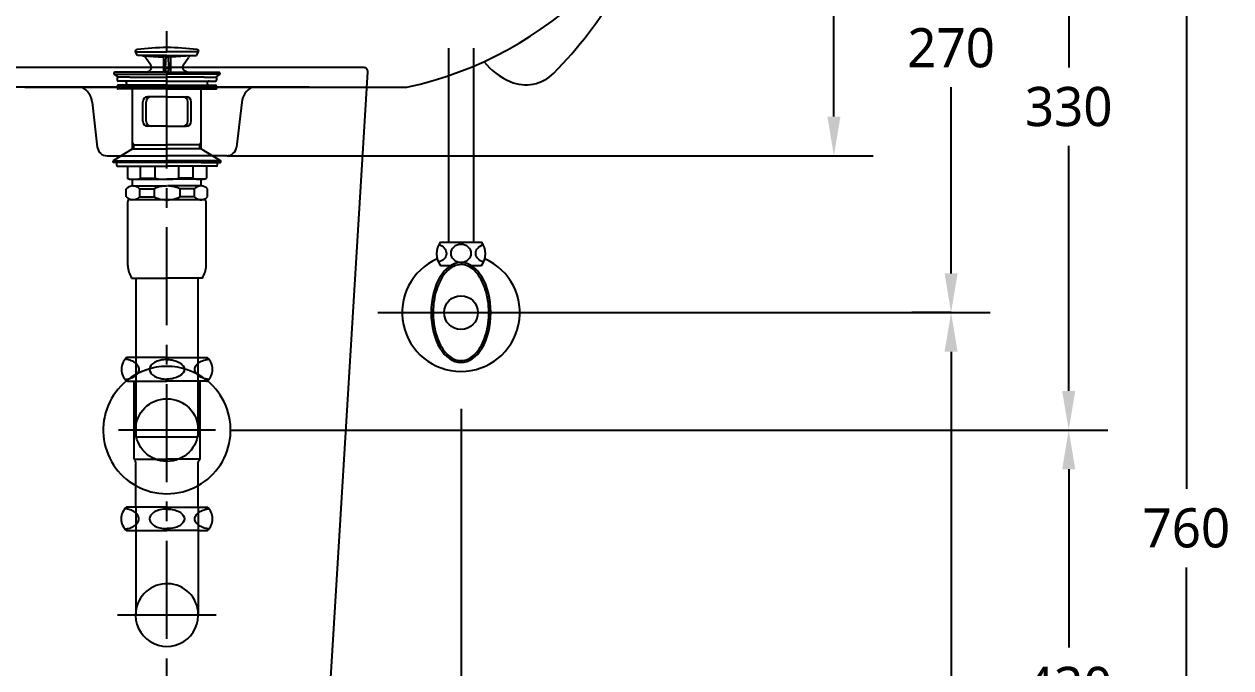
# Model space of a CAD drawing. Extents: x 6362 to 12807, y 0 to 2100.
# Drawn here: x 7489 to 8104, y 418 to 746 of the extents above; entities that cross this region are included whole.
import ezdxf

# ---------------------------------------------------------------- set-up
doc = ezdxf.new("R2010")
doc.units = 0
doc.header["$LTSCALE"] = 20
doc.header["$MEASUREMENT"] = 0
doc.linetypes.add('CENTER', pattern=[2, 1.25, -0.25, 0.25, -0.25])
doc.layers.get('0').update_dxf_attribs({"linetype": 'CONTINUOUS'})
doc.layers.get('DEFPOINTS').update_dxf_attribs({"linetype": 'CONTINUOUS'})
for name, color, linetype in [('3', 3, 'CONTINUOUS'), ('4', 4, 'CONTINUOUS'), ('6', 6, 'CONTINUOUS'), ('7', 7, 'CONTINUOUS'), ('CENTER', 2, 'CENTER')]:
    doc.layers.add(name, color=color, linetype=linetype)
doc.styles.get("Standard").update_dxf_attribs({"font": 'NanumGothic.ttf'})
doc.dimstyles.get("Standard").update_dxf_attribs({"dimtxt": 2.5, "dimasz": 2, "dimexe": 2, "dimexo": 1, "dimgap": 1.5, "dimtad": 1, "dimdec": 0, "dimlfac": 10, "dimrnd": 0.5, "dimzin": 0, "dimdsep": 46, "dimtxsty": 'Standard', "dimcen": 0, "dimclrt": 2, "dimadec": 0, "dimazin": 0, "dimtfac": 1, "dimtdec": 0, "dimtmove": 0, "dimatfit": 3, "dimfxl": 1, "dimtolj": 1, "dimtzin": 0, "dimarcsym": 0})

# ---------------------------------------------------------------- blocks, each defined once
blk = doc.blocks.new('*D38')
at = {"color": 3, "lineweight": -2, "transparency": 16777216}
for p, q in [((8041.61, 869.14), (8101.61, 869.14)), ((8081.61, 849.14), (8081.61, 509.14)), ((8081.61, 129.14), (8081.61, 469.14)), ((8041.61, 109.14), (8101.61, 109.14))]:
    blk.add_line(p, q, dxfattribs=at)
at = {"color": 3, "transparency": 16777216}
for points in [[(8078.27, 849.14), (8084.94, 849.14), (8081.61, 869.14)], [(8078.27, 129.14), (8084.94, 129.14), (8081.61, 109.14)]]:
    blk.add_solid(points, dxfattribs=at)
at = {"layer": 'DEFPOINTS', "color": 0, "transparency": 16777216}
for p in [(8041.61, 869.14), (8041.61, 109.14), (8081.61, 109.14)]:
    blk.add_point(p, dxfattribs=at)
at = {"color": 2, "transparency": 16777216, "insert": (8081.61, 489.14), "char_height": 20, "attachment_point": 5}
blk.add_mtext('\\A1;760', dxfattribs=at)
blk = doc.blocks.new('*D39')
at = {"color": 3, "lineweight": -2, "transparency": 16777216}
for p, q in [((7594.12, 539.18), (8041.61, 539.18)), ((8021.61, 519.18), (8021.61, 428.25)), ((8021.61, 129.14), (8021.61, 388.25)), ((7861.62, 109.14), (8041.61, 109.14))]:
    blk.add_line(p, q, dxfattribs=at)
at = {"color": 3, "transparency": 16777216}
for points in [[(8018.27, 519.18), (8024.94, 519.18), (8021.61, 539.18)], [(8018.27, 129.14), (8024.94, 129.14), (8021.61, 109.14)]]:
    blk.add_solid(points, dxfattribs=at)
at = {"layer": 'DEFPOINTS', "color": 0, "transparency": 16777216}
for p in [(7594.12, 539.18), (7861.62, 109.14), (8021.61, 109.14)]:
    blk.add_point(p, dxfattribs=at)
at = {"color": 2, "transparency": 16777216, "insert": (8021.61, 408.25), "char_height": 20, "attachment_point": 5}
blk.add_mtext('\\A1;430', dxfattribs=at)
blk = doc.blocks.new('*D40')
at = {"color": 3, "lineweight": -2, "transparency": 16777216}
for p, q in [((7981.61, 869.14), (8041.61, 869.14)), ((8021.61, 849.14), (8021.61, 724.16)), ((8021.61, 559.18), (8021.61, 684.16)), ((7594.12, 539.18), (8041.61, 539.18))]:
    blk.add_line(p, q, dxfattribs=at)
at = {"color": 3, "transparency": 16777216}
for points in [[(8018.27, 849.14), (8024.94, 849.14), (8021.61, 869.14)], [(8018.27, 559.18), (8024.94, 559.18), (8021.61, 539.18)]]:
    blk.add_solid(points, dxfattribs=at)
at = {"layer": 'DEFPOINTS', "color": 0, "transparency": 16777216}
for p in [(7981.61, 869.14), (7594.12, 539.18), (8021.61, 539.18)]:
    blk.add_point(p, dxfattribs=at)
at = {"color": 2, "transparency": 16777216, "insert": (8021.61, 704.16), "char_height": 20, "attachment_point": 5}
blk.add_mtext('\\A1;330', dxfattribs=at)
blk = doc.blocks.new('*D41')
at = {"color": 3, "lineweight": -2, "transparency": 16777216}
for p, q in [((7921.84, 869.14), (7981.61, 869.14)), ((7961.61, 849.14), (7961.61, 754.14)), ((7961.61, 619.14), (7961.61, 714.14)), ((7669.24, 599.14), (7981.61, 599.14))]:
    blk.add_line(p, q, dxfattribs=at)
at = {"color": 3, "transparency": 16777216}
for points in [[(7958.27, 849.14), (7964.94, 849.14), (7961.61, 869.14)], [(7958.27, 619.14), (7964.94, 619.14), (7961.61, 599.14)]]:
    blk.add_solid(points, dxfattribs=at)
at = {"layer": 'DEFPOINTS', "color": 0, "transparency": 16777216}
for p in [(7921.84, 869.14), (7669.24, 599.14), (7961.61, 599.14)]:
    blk.add_point(p, dxfattribs=at)
at = {"color": 2, "transparency": 16777216, "insert": (7961.61, 734.14), "char_height": 20, "attachment_point": 5}
blk.add_mtext('\\A1;270', dxfattribs=at)
blk = doc.blocks.new('*D42')
at = {"color": 3, "lineweight": -2, "transparency": 16777216}
for p, q in [((7821.84, 869.14), (7921.84, 869.14)), ((7901.84, 849.14), (7901.84, 794.14)), ((7901.84, 699.14), (7901.84, 754.14)), ((7592.16, 679.14), (7921.84, 679.14))]:
    blk.add_line(p, q, dxfattribs=at)
at = {"color": 3, "transparency": 16777216}
for points in [[(7898.51, 849.14), (7905.17, 849.14), (7901.84, 869.14)], [(7898.51, 699.14), (7905.17, 699.14), (7901.84, 679.14)]]:
    blk.add_solid(points, dxfattribs=at)
at = {"layer": 'DEFPOINTS', "color": 0, "transparency": 16777216}
for p in [(7821.84, 869.14), (7592.16, 679.14), (7901.84, 679.14)]:
    blk.add_point(p, dxfattribs=at)
at = {"color": 2, "transparency": 16777216, "insert": (7901.84, 774.14), "char_height": 20, "attachment_point": 5}
blk.add_mtext('\\A1;190', dxfattribs=at)
blk = doc.blocks.new('*D49')
at = {"color": 3, "lineweight": -2, "transparency": 16777216}
for p, q in [((7961.61, 599.14), (7941.61, 599.14)), ((7961.61, 579.14), (7961.61, 374.14)), ((7961.61, 129.14), (7961.61, 334.14)), ((7861.62, 109.14), (7981.61, 109.14))]:
    blk.add_line(p, q, dxfattribs=at)
at = {"color": 3, "transparency": 16777216}
for points in [[(7958.27, 579.14), (7964.94, 579.14), (7961.61, 599.14)], [(7958.27, 129.14), (7964.94, 129.14), (7961.61, 109.14)]]:
    blk.add_solid(points, dxfattribs=at)
at = {"layer": 'DEFPOINTS', "color": 0, "transparency": 16777216}
for p in [(7961.61, 599.14), (7861.62, 109.14), (7961.61, 109.14)]:
    blk.add_point(p, dxfattribs=at)
at = {"color": 2, "transparency": 16777216, "insert": (7961.61, 354.14), "char_height": 20, "attachment_point": 5}
blk.add_mtext('\\A1;490', dxfattribs=at)
blk = doc.blocks.new('*D55')
at = {"color": 3, "lineweight": -2, "transparency": 16777216}
for p, q in [((7411.62, 550.11), (7411.62, 304.76)), ((7711.62, 550.11), (7711.62, 304.76)), ((7431.62, 324.76), (7691.62, 324.76))]:
    blk.add_line(p, q, dxfattribs=at)
at = {"color": 3, "transparency": 16777216}
for points in [[(7431.62, 328.09), (7431.62, 321.43), (7411.62, 324.76)], [(7691.62, 328.09), (7691.62, 321.43), (7711.62, 324.76)]]:
    blk.add_solid(points, dxfattribs=at)
at = {"layer": 'DEFPOINTS', "color": 0, "transparency": 16777216}
for p in [(7411.62, 550.11), (7711.62, 550.11), (7711.62, 324.76)]:
    blk.add_point(p, dxfattribs=at)
at = {"color": 2, "transparency": 16777216, "insert": (7561.62, 344.76), "char_height": 20, "attachment_point": 5}
blk.add_mtext('\\A1;300', dxfattribs=at)

msp = doc.modelspace()

# ---------------------------------------------------------------- linework, layer by layer
msp.add_arc((7744.65984, 735.36885), 20, 246.67385957, 315.40983914)
at = {"layer": '3'}
for p, q in [((7546.61722, 730.33724), (7545.3859, 732.46995)), ((7545.50244, 732.2681), (7561.61722, 732.2681)), ((7561.61722, 730.33724), (7546.61722, 730.33724)), ((7549.1325, 730.15295), (7559.86722, 729.45158)), ((7553.34256, 725.45795), (7550.62436, 729.31092)), ((7561.61722, 730.33724), (7559.86722, 729.45158)), ((7559.86722, 729.45158), (7559.86722, 721.73724)), ((7561.09955, 730.07525), (7560.66722, 723.66737)), ((7577.732, 732.2681), (7561.61722, 732.2681)), ((7561.61722, 730.33724), (7563.36722, 729.45158)), ((7561.61722, 730.33724), (7576.61722, 730.33724)), ((7562.1349, 730.07525), (7562.56722, 723.66737)), ((7574.10195, 730.15295), (7563.36722, 729.45158)), ((7563.36722, 729.45158), (7563.36722, 721.73724)), ((7569.89188, 725.45795), (7572.61009, 729.31092)), ((7576.61722, 730.33724), (7577.84854, 732.46995)), ((7534.61722, 721.33724), (7534.61722, 720.73724)), ((7534.61722, 720.73724), (7561.61722, 720.73724)), ((7534.61722, 720.73724), (7536.75944, 719.23724)), ((7544.31722, 721.73724), (7535.01722, 721.73724)), ((7561.61722, 721.73724), (7544.31722, 721.73724)), ((7551.2608, 721.73724), (7552.70832, 722.57297)), ((7560.66722, 723.69157), (7561.61722, 723.69157)), ((7560.87032, 721.73724), (7560.66722, 723.69157)), ((7562.56722, 723.69157), (7561.61722, 723.69157)), ((7561.61722, 721.73724), (7578.91722, 721.73724)), ((7588.61722, 720.73724), (7561.61722, 720.73724)), ((7562.36412, 721.73724), (7562.56722, 723.69157)), ((7571.97365, 721.73724), (7570.52613, 722.57297)), ((7578.91722, 721.73724), (7588.21722, 721.73724)), ((7588.61722, 720.73724), (7586.475, 719.23724)), ((7588.61722, 721.33724), (7588.61722, 720.73724)), ((7536.31539, 719.03724), (7536.31539, 717.73724)), ((7536.31539, 714.73724), (7536.31539, 713.43724)), ((7542.61722, 719.23724), (7536.51539, 719.23724)), ((7561.61722, 717.23724), (7536.81539, 717.23724)), ((7561.61722, 715.23724), (7536.81539, 715.23724)), ((7542.61722, 719.23724), (7561.61722, 719.23724)), ((7580.61722, 719.23724), (7561.61722, 719.23724)), ((7561.61722, 717.23724), (7586.41906, 717.23724)), ((7561.61722, 715.23724), (7586.41906, 715.23724)), ((7580.61722, 719.23724), (7586.71906, 719.23724)), ((7586.91906, 719.03724), (7586.91906, 717.73724)), ((7586.91906, 714.73724), (7586.91906, 713.43724)), ((7561.61722, 713.23724), (7536.51539, 713.23724)), ((7544.11722, 682.64283), (7544.11722, 713.23724)), ((7561.61722, 709.23724), (7551.74285, 709.23724)), ((7561.61722, 713.23724), (7586.71906, 713.23724)), ((7561.61722, 709.23724), (7571.49159, 709.23724)), ((7579.11722, 682.64283), (7579.11722, 713.23724)), ((7549.24285, 696.73724), (7549.24285, 706.73724)), ((7551.01062, 696.73724), (7551.01062, 706.73724)), ((7572.22382, 696.73724), (7572.22382, 706.73724)), ((7573.99159, 696.73724), (7573.99159, 706.73724)), ((7561.61722, 694.23724), (7551.74285, 694.23724)), ((7561.61722, 694.23724), (7571.49159, 694.23724)), ((7544.81722, 684.73724), (7544.11722, 685.94968)), ((7544.11722, 684.73724), (7561.61722, 684.73724)), ((7544.81722, 682.64283), (7544.81722, 684.73724)), ((7579.11722, 684.73724), (7561.61722, 684.73724)), ((7578.41722, 684.73724), (7579.11722, 685.94968)), ((7578.41722, 682.64283), (7578.41722, 684.73724)), ((7544.11722, 682.64283), (7534.11722, 676.64283)), ((7544.11722, 682.64283), (7561.61722, 682.64283)), ((7579.11722, 682.64283), (7561.61722, 682.64283)), ((7579.11722, 682.64283), (7589.11722, 676.64283)), ((7534.11722, 675.64283), (7534.11722, 676.64283)), ((7534.11722, 676.64283), (7561.61722, 676.64283)), ((7544.11722, 675.64283), (7534.11722, 675.64283)), ((7535.92509, 675.64283), (7535.92509, 674.34283)), ((7536.42509, 673.84283), (7541.42509, 673.84283)), ((7541.42509, 673.84283), (7541.42509, 667.72019)), ((7541.42509, 673.84283), (7561.61722, 673.84283)), ((7579.11722, 675.64283), (7544.11722, 675.64283)), ((7548.19988, 667.72019), (7548.19988, 673.84283)), ((7555.60054, 667.72019), (7555.60054, 673.84283)), ((7589.11722, 676.64283), (7561.61722, 676.64283)), ((7581.80935, 673.84283), (7561.61722, 673.84283)), ((7567.63391, 667.72019), (7567.63391, 673.84283)), ((7575.03457, 667.72019), (7575.03457, 673.84283)), ((7579.11722, 675.64283), (7589.11722, 675.64283)), ((7586.80935, 673.84283), (7581.80935, 673.84283)), ((7581.80935, 673.84283), (7581.80935, 667.72019)), ((7587.30935, 675.64283), (7587.30935, 674.34283)), ((7589.11722, 675.64283), (7589.11722, 676.64283)), ((7542.42509, 667.14283), (7541.42509, 667.72019)), ((7542.42509, 667.14283), (7543.82509, 667.14283)), ((7543.82509, 667.14283), (7561.61722, 667.14283)), ((7544.11722, 663.7316), (7544.11722, 667.14283)), ((7548.19988, 667.72019), (7555.60054, 667.72019)), ((7579.40935, 667.14283), (7561.61722, 667.14283)), ((7575.03457, 667.72019), (7567.63391, 667.72019)), ((7579.11722, 663.7316), (7579.11722, 667.14283)), ((7580.80935, 667.14283), (7579.40935, 667.14283)), ((7580.80935, 667.14283), (7581.80935, 667.72019)), ((7540.87353, 658.18062), (7540.87353, 662.29387)), ((7544.26092, 663.73724), (7561.37353, 663.73724)), ((7547.64831, 662.29387), (7547.64831, 658.18062)), ((7547.64831, 662.29387), (7555.04897, 662.29387)), ((7555.04897, 662.29387), (7555.04897, 658.18062)), ((7578.97353, 663.73724), (7561.86092, 663.73724)), ((7575.58614, 662.29387), (7568.18547, 662.29387)), ((7568.18547, 662.29387), (7568.18547, 658.18062)), ((7575.58614, 662.29387), (7575.58614, 658.18062)), ((7582.36092, 658.18062), (7582.36092, 662.29387)), ((7541.61722, 623.1349), (7541.61722, 655.73724)), ((7561.61722, 656.73724), (7542.61722, 656.73724)), ((7547.64831, 658.18062), (7555.04897, 658.18062)), ((7578.97353, 656.73724), (7561.61722, 656.73724)), ((7575.58614, 658.18062), (7568.18547, 658.18062)), ((7578.41722, 656.73724), (7578.97353, 656.73724)), ((7578.97353, 656.73724), (7579.37353, 656.73724)), ((7580.61722, 656.73724), (7579.11722, 656.73724)), ((7581.61722, 623.1349), (7581.61722, 655.73724)), ((7581.61722, 650.373), (7581.61722, 655.73724)), ((7543.61722, 616.73724), (7561.61722, 616.73724)), ((7545.74222, 616.73724), (7545.74222, 535.73724)), ((7579.61722, 616.73724), (7561.61722, 616.73724)), ((7577.49222, 535.73724), (7577.49222, 616.73724)), ((7545.74222, 535.73724), (7577.49222, 535.73724)), ((7577.49222, 535.73724), (7576.79222, 535.73724))]:
    msp.add_line(p, q, dxfattribs=at)
for centre, radius, start, end in [((7546.46722, 732.2681), 1.1, 97.32041367, 169.42619898), ((7561.61722, 614.33724), 120, 90, 97.32041367), ((7561.61722, 614.33724), 120, 82.67958633, 90), ((7576.76722, 732.2681), 1.1, 10.57380102, 82.67958633), ((7548.99011, 728.15799), 2, 35.20232507, 86.26180949), ((7574.24433, 728.15799), 2, 93.73819051, 144.79767493), ((7535.01722, 721.33724), 0.4, 90, 180), ((7551.70832, 724.30502), 2, 300, 35.20232507), ((7571.52613, 724.30502), 2, 144.79767493, 240), ((7588.21722, 721.33724), 0.4, 0, 90), ((7536.51539, 719.03724), 0.2, 90, 180), ((7536.81539, 717.73724), 0.5, 180, 270), ((7536.81539, 714.73724), 0.5, 90, 180), ((7540.11722, 716.23724), 1, 270, 90), ((7583.11722, 716.23724), 1, 90, 270), ((7586.41906, 717.73724), 0.5, 270, 0), ((7586.41906, 714.73724), 0.5, 0, 90), ((7586.71906, 719.03724), 0.2, 0, 90), ((7536.51539, 713.43724), 0.2, 180, 270), ((7551.74285, 706.73724), 2.5, 90, 180), ((7553.51062, 706.73724), 2.5, 90, 180), ((7569.72382, 706.73724), 2.5, 0, 90), ((7571.49159, 706.73724), 2.5, 0, 90), ((7586.71906, 713.43724), 0.2, 270, 0), ((7551.74285, 696.73724), 2.5, 180, 270), ((7553.51062, 696.73724), 2.5, 180, 270), ((7569.72382, 696.73724), 2.5, 270, 0), ((7571.49159, 696.73724), 2.5, 270, 0), ((7536.42509, 674.34283), 0.5, 180, 270), ((7586.80935, 674.34283), 0.5, 270, 0), ((7544.81248, 677.32204), 10.18185, 250.56792502, 289.43207498), ((7561.42508, 696.59517), 29.45658, 258.59556617, 270.3737354), ((7561.80936, 696.59517), 29.45658, 269.6262646, 281.40443383), ((7578.42196, 677.32204), 10.18185, 250.56792502, 289.43207498), ((7544.26092, 659.02944), 4.70435, 43.94093732, 136.05906268), ((7561.15133, 650.13276), 13.60629, 89.06429532, 116.64718661), ((7562.08311, 650.13276), 13.60629, 63.35281339, 90.93570468), ((7578.97353, 659.02944), 4.70435, 43.94093732, 136.05906268), ((7544.26092, 661.44504), 4.70435, 223.94093732, 316.05906268), ((7542.61722, 655.73724), 1, 90, 180), ((7561.15133, 670.34172), 13.60629, 243.35281339, 270.93570468), ((7562.08311, 670.34172), 13.60629, 269.06429532, 296.64718661), ((7578.97353, 661.44504), 4.70435, 223.94093732, 316.05906268), ((7580.61722, 655.73724), 1, 0, 90), ((7554.60563, 623.68383), 13, 182.42004342, 212.30000816), ((7568.62882, 623.68383), 13, 327.69999184, 357.57995658)]:
    msp.add_arc(centre, radius, start, end, dxfattribs=at)
at = {"layer": '4'}
for p, q in [((7545.36722, 576.18161), (7541.07572, 576.18161)), ((7561.61722, 576.18161), (7545.36722, 576.18161)), ((7561.61722, 576.18161), (7577.86722, 576.18161)), ((7577.86722, 576.18161), (7582.15872, 576.18161)), ((7541.46722, 564.18161), (7541.07572, 564.18161)), ((7541.46722, 564.18161), (7561.61722, 564.18161)), ((7544.81722, 564.18161), (7544.81722, 524.40148)), ((7581.76722, 564.18161), (7561.61722, 564.18161)), ((7578.41722, 564.18161), (7578.41722, 524.40148)), ((7581.76722, 564.18161), (7582.15872, 564.18161)), ((7586.39226, 539.14283), (7536.84218, 539.14283)), ((7544.81722, 524.40148), (7561.61722, 524.40148)), ((7578.41722, 524.40148), (7561.61722, 524.40148)), ((7545.74222, 499.57741), (7545.74222, 522.7566)), ((7577.49222, 499.57741), (7577.49222, 522.7566)), ((7545.74222, 499.88161), (7540.99777, 499.88161)), ((7561.53927, 499.88161), (7545.74222, 499.88161)), ((7545.74222, 499.57741), (7545.74222, 444.68161)), ((7561.53927, 499.88161), (7561.61722, 499.88161)), ((7561.69517, 499.88161), (7561.61722, 499.88161)), ((7561.69517, 499.88161), (7577.49222, 499.88161)), ((7577.49222, 499.88161), (7582.23667, 499.88161)), ((7577.49222, 499.57741), (7577.49222, 444.68161)), ((7540.99777, 487.88161), (7545.74222, 487.88161)), ((7545.74222, 487.88161), (7561.53927, 487.88161)), ((7577.49222, 487.88161), (7561.69517, 487.88161)), ((7577.49222, 487.88161), (7582.23667, 487.88161)), ((7586.79069, 444.68161), (7536.44375, 444.68161))]:
    msp.add_line(p, q, dxfattribs=at)
for points in [[(7547.42239, 570.18161, 0.15521739), (7546.8319, 572.03793, 0.106747244), (7544.7702, 573.92861, 0.07304301), (7542.00033, 575.04662, 0.028511088), (7540.27158, 575.36264, 0.05952259)], [(7561.61722, 575.18161, 0.057537424), (7558.05968, 574.77086, 0.071219107), (7555.35973, 573.71714, 0.106373365), (7553.33692, 571.92054, 0.159482965)], [(7561.61722, 575.18161, -0.057537424), (7565.17477, 574.77086, -0.071219107), (7567.87472, 573.71714, -0.106373365), (7569.89752, 571.92054, -0.159482965)], [(7575.81205, 570.18161, -0.15521739), (7576.40255, 572.03793, -0.106747244), (7578.46425, 573.92861, -0.07304301), (7581.23411, 575.04662, -0.028511088), (7582.96287, 575.36264, -0.05952259)], [(7540.27158, 565.00057, 0.028511088), (7542.00033, 565.31659, 0.07304301), (7544.7702, 566.4346, 0.106747244), (7546.8319, 568.32528, 0.15521739), (7547.42239, 570.18161, 0.15521739)], [(7553.33692, 571.92054, 0.327290453), (7553.33692, 568.44267, 0.106373385), (7555.35973, 566.64607, 0.071219107), (7558.05968, 565.59235, 0.057537424), (7561.61722, 565.18161, 0.057537424)], [(7569.89752, 571.92054, -0.327290453), (7569.89752, 568.44267, -0.106373385), (7567.87472, 566.64607, -0.071219107), (7565.17477, 565.59235, -0.057537424), (7561.61722, 565.18161, -0.057537424)], [(7582.96287, 565.00057, -0.028511088), (7581.23411, 565.31659, -0.07304301), (7578.46425, 566.4346, -0.106747244), (7576.40255, 568.32528, -0.15521739), (7575.81205, 570.18161, -0.15521739)], [(7545.74222, 496.86707, 0.049056062), (7544.69225, 497.62861, 0.07304301), (7541.92238, 498.74662, 0.028511088), (7540.19363, 499.06264)], [(7561.61722, 498.88141, 0.058789896), (7557.98173, 498.47086, 0.071219107), (7555.28178, 497.41714, 0.106373365), (7553.25898, 495.62054, 0.159482965)], [(7561.61722, 498.88141, -0.058789896), (7565.25271, 498.47086, -0.071219107), (7567.95267, 497.41714, -0.106373365), (7569.97547, 495.62054, -0.159482965)], [(7577.49222, 496.86707, -0.049056062), (7578.5422, 497.62861, -0.07304301), (7581.31206, 498.74662, -0.028511088), (7583.04082, 499.06264)], [(7547.34444, 493.88161, 0.15521739), (7546.75395, 495.73793, 0.054411203), (7545.80081, 496.81449, 0.054411203)], [(7545.80257, 490.95033, 0.054320903), (7546.75395, 492.02528, 0.15521739), (7547.34444, 493.88161)], [(7553.25898, 495.62054, 0.327290453), (7553.25898, 492.14267, 0.106373385), (7555.28178, 490.34607, 0.071219107), (7557.98173, 489.29235, 0.057537424), (7561.53927, 488.88161, 0.057537424)], [(7569.97547, 495.62054, -0.327290453), (7569.97547, 492.14267, -0.106373385), (7567.95267, 490.34607, -0.071219107), (7565.25271, 489.29235, -0.057537424), (7561.69517, 488.88161, -0.057537424)], [(7575.89, 493.88161, -0.15521739), (7576.48049, 495.73793, -0.054949864), (7577.44419, 496.82405, -0.054949864)], [(7577.43614, 490.94645, -0.054539036), (7576.48049, 492.02528, -0.15521739), (7575.89, 493.88161)], [(7540.19363, 488.70057, 0.028511088), (7541.92238, 489.01659, 0.07304301), (7544.69225, 490.1346, 0.049056062), (7545.74222, 490.89614, 0.049056062)], [(7583.04082, 488.70057, -0.028511088), (7581.31206, 489.01659, -0.07304301), (7578.5422, 490.1346, -0.049056062), (7577.49222, 490.89614, -0.049056062)]]:
    msp.add_lwpolyline(points, format="xyb", dxfattribs=at)
msp.add_circle((7561.61722, 539.18161), 16, dxfattribs=at)
for centre, radius, start, end in [((7546.36722, 570.18161), 8, 131.40962211, 228.59037789), ((7576.86722, 570.18161), 8, 311.40962211, 48.59037789), ((7561.61722, 539.18161), 32.5, 50.55292077, 129.44707923), ((7561.61722, 539.18161), 32.5, 129.44707923, 240.76048697), ((7561.61722, 539.18161), 32.5, 299.23951303, 50.55292077), ((7544.81722, 522.75661), 0.925, 0, 58.70258778), ((7578.41722, 522.75661), 0.925, 121.29741222, 180), ((7577.41722, 524.40148), 1, 301.29741222, 0), ((7561.61722, 539.18161), 32.5, 240.76048697, 299.23951303), ((7546.28927, 493.88161), 8, 131.40962211, 228.59037789), ((7576.94517, 493.88161), 8, 311.40962211, 48.59037789), ((7561.61722, 444.80661), 16, 7.1666434, 180), ((7561.61722, 444.80661), 16, 172.8333566, 7.1666434)]:
    msp.add_arc(centre, radius, start, end, dxfattribs=at)
at = {"layer": '6'}
for p, q in [((7705.26722, 734.14283), (7705.26722, 635.14283)), ((7717.96722, 734.14283), (7717.96722, 635.14283)), ((7701.11722, 635.14283), (7705.26722, 635.14283)), ((7705.26722, 635.14283), (7722.11722, 635.14283)), ((7701.11722, 623.14283), (7706.47703, 623.14283)), ((7716.75742, 623.14283), (7722.11722, 623.14283))]:
    msp.add_line(p, q, dxfattribs=at)
msp.add_circle((7711.61722, 599.14283), 8.61509, dxfattribs=at)
for centre, radius, start, end in [((7709.11722, 629.14283), 10, 143.13010235, 216.86989765), ((7714.11722, 629.14283), 10, 323.13010235, 36.86989765), ((7711.61722, 599.14283), 30, 113.91725115, 66.08274885)]:
    msp.add_arc(centre, radius, start, end, dxfattribs=at)
at = {"layer": '6', "extrusion": (0, 0, -1)}
for centre, major_axis, start_param, end_param in [((7698.93455, 629.37042), (-5.22946, 0), 1.82411945, 4.498970222), ((7724.39049, 629.37042), (5.22946, 0), 1.800504354, 4.443057795)]:
    msp.add_ellipse(centre, major_axis=major_axis, ratio=0.866391406, start_param=start_param, end_param=end_param, dxfattribs=at)
for centre, major_axis, ratio in [((7711.61722, 629.37042), (-5.22946, 0), 0.866391406), ((7711.61722, 599.14283), (0, 25.5), 0.596528766)]:
    msp.add_ellipse(centre, major_axis=major_axis, ratio=ratio, dxfattribs=at)
at = {"layer": '6'}
msp.add_open_spline([(7711.61722, 623.64283), (7713.69761, 623.64283), (7715.79737, 622.83373), (7719.69359, 619.58867), (7721.46581, 617.14855), (7724.19167, 611.11984), (7725.14333, 607.54042), (7725.99373, 600.02528), (7725.89241, 596.09555), (7724.66051, 588.73814), (7723.53002, 585.3166), (7720.5176, 579.72739), (7718.63973, 577.57015), (7714.63458, 574.92782), (7712.52906, 574.42624), (7708.37356, 575.02804), (7706.29181, 576.15089), (7702.5406, 579.98289), (7700.89187, 582.687), (7698.47749, 589.10837), (7697.71271, 592.81762), (7697.25104, 600.43205), (7697.55418, 604.33131), (7699.15702, 611.47373), (7700.45659, 614.71044), (7703.72748, 619.81723), (7705.6912, 621.67599), (7709.00891, 623.32815), (7710.31443, 623.64283), (7711.61722, 623.64283)], degree=3, knots=[0, 0, 0, 0, 0.461109739, 0.461109739, 0.922219478, 0.922219478, 1.383329216, 1.383329216, 1.844438955, 1.844438955, 2.305548694, 2.305548694, 2.766658433, 2.766658433, 3.227768172, 3.227768172, 3.688877911, 3.688877911, 4.149987649, 4.149987649, 4.611097388, 4.611097388, 5.072207127, 5.072207127, 5.533316866, 5.533316866, 5.994426605, 5.994426605, 6.283185307, 6.283185307, 6.283185307, 6.283185307], dxfattribs=at)
at = {"layer": '7'}
for p, q in [((7561.61722, 714.14283), (7439.24956, 714.14283)), ((7489.13314, 714.14283), (7561.61722, 714.14283)), ((7561.61722, 714.14283), (7683.98488, 714.14283)), ((7634.1013, 714.14283), (7561.61722, 714.14283)), ((7523.46549, 706.46963), (7526.10662, 683.56996)), ((7599.76896, 706.46963), (7597.12782, 683.56996)), ((7531.07369, 679.14283), (7561.61722, 679.14283)), ((7592.16075, 679.14283), (7561.61722, 679.14283))]:
    msp.add_line(p, q, dxfattribs=at)
msp.add_lwpolyline([(7561.61722, 109.14283), (7626.61722, 109.14283), (7664.1143, 722.03476, 0.430137888), (7662.11722, 724.14283), (7561.61722, 724.14283), (7461.11722, 724.14283, 0.430137888), (7459.12014, 722.03476), (7496.61722, 109.14283)], format="xyb", close=True, dxfattribs=at)
for centre, radius, start, end in [((7644.19952, 899.69174), 189.76636, 282.1021031, 347.87043759), ((7602.23052, 875.775), 220, 315.40983914, 343.51876807), ((7750.59931, 749.14283), 35, 218.80651588, 246.67385957), ((7513.53134, 705.32388), 10, 6.57913527, 61.87192507), ((7609.7031, 705.32388), 10, 118.12807493, 173.42086473), ((7531.07369, 684.14283), 5, 186.57913527, 270), ((7592.16075, 684.14283), 5, 270, 353.42086473)]:
    msp.add_arc(centre, radius, start, end, dxfattribs=at)
at = {"layer": 'CENTER', "color": 1, "linetype": 'CENTER', "ltscale": 2}
msp.add_line((7561.61722, 352.66277), (7561.61722, 893.45344), dxfattribs=at)

# ---------------------------------------------------------------- dimensions: what is measured, and where the dimension line sits
for base, p1, p2, picture, middle in [((7901.83989, 679.14283), (7821.83989, 869.14283), (7592.16075, 679.14283), '*D42', (7901.83989, 774.14283)), ((8021.60612, 539.18161), (7981.60612, 869.14283), (7594.11722, 539.18161), '*D40', (8021.60612, 704.16222)), ((7961.60612, 599.14283), (7921.83989, 869.14283), (7669.2438, 599.14283), '*D41', (7961.60612, 734.14283)), ((8081.60612, 109.14283), (8041.60612, 869.14283), (8041.60612, 109.14283), '*D38', (8081.60612, 489.14283)), ((7961.60612, 109.14283), (7961.60612, 599.14283), (7861.61722, 109.14283), '*D49', (7961.60612, 354.14283))]:
    dim = msp.add_linear_dim(base=base, p1=p1, p2=p2, angle=90, dimstyle='Standard', override={"dimtxt": 20, "dimasz": 20, "dimexe": 20, "dimexo": 0, "dimgap": 10, "dimtih": 1, "dimtoh": 1, "dimdec": 4, "dimlfac": 1, "dimzin": 8, "dimclrd": 3, "dimclre": 3, "dimtdec": 4, "dimarcsym": 1})
    dim.commit()
    dim.dimension.update_dxf_attribs({"geometry": picture, "text_midpoint": middle})
dim = msp.add_linear_dim(base=(7711.61722, 324.76107), p1=(7411.61722, 550.10807), p2=(7711.61722, 550.10807), dimstyle='Standard', override={"dimtxt": 20, "dimasz": 20, "dimexe": 20, "dimexo": 0, "dimgap": 10, "dimdec": 4, "dimlfac": 1, "dimzin": 8, "dimclrd": 3, "dimclre": 3, "dimtdec": 4, "dimarcsym": 1})
dim.commit()
dim.dimension.update_dxf_attribs({"geometry": '*D55', "text_midpoint": (7561.61722, 344.76107)})
dim = msp.add_linear_dim(base=(8021.60612, 109.14283), p1=(7594.11722, 539.18161), p2=(7861.61722, 109.14283), angle=90, dimstyle='Standard', override={"dimtxt": 20, "dimasz": 20, "dimexe": 20, "dimexo": 0, "dimgap": 10, "dimtih": 1, "dimtoh": 1, "dimdec": 4, "dimlfac": 1, "dimzin": 8, "dimclrd": 3, "dimclre": 3, "dimtdec": 4, "dimarcsym": 1})
dim.commit()
dim.dimension.update_dxf_attribs({"geometry": '*D39', "text_midpoint": (8021.60612, 408.24972), "dimtype": 160})

doc.saveas('drawing.dxf')
